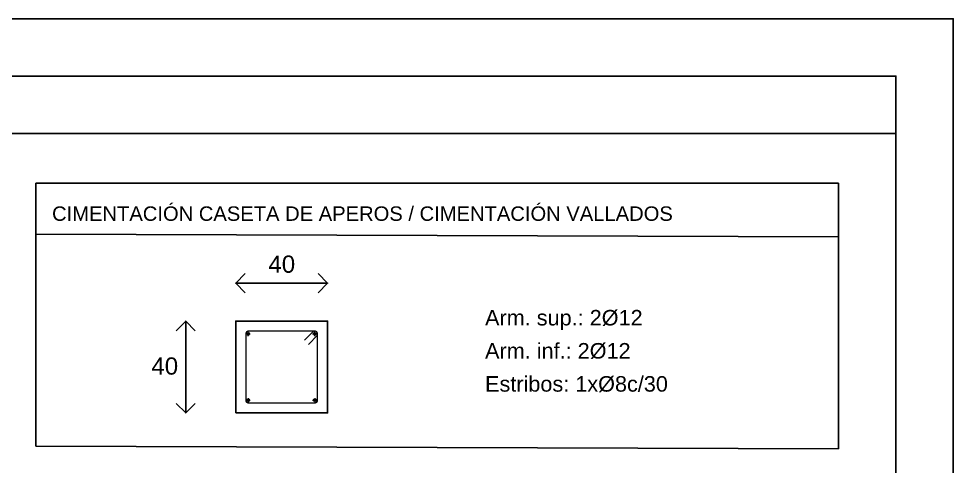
# Model space of a CAD drawing. Extents: x 2455 to 9764, y -806 to 181.
# Drawn here: x 4769.58 to 4777.72, y -650.35 to -646.45 of the extents above; entities that cross this region are included whole.
import ezdxf

# ---------------------------------------------------------------- set-up
doc = ezdxf.new("R2010")
doc.units = 0
doc.header["$LTSCALE"] = 0.2
doc.header["$MEASUREMENT"] = 0
doc.layers.get('0').update_dxf_attribs({"linetype": 'CONTINUOUS'})
for name, color, linetype in [('01_cajetín', 7, 'CONTINUOUS'), ('CARTELA', 4, 'CONTINUOUS'), ('CONT_MURO', 3, 'CONTINUOUS'), ('CYPECABECERA', 2, 'CONTINUOUS'), ('VGC_COTAS', 4, 'CONTINUOUS')]:
    doc.layers.add(name, color=color, linetype=linetype)
doc.layers.add('01_cartela', color=6, linetype='CONTINUOUS', plot=False)
doc.layers.add('ARMADOS', color=9, linetype='CONTINUOUS', lineweight=15)
doc.styles.add('Estilo1', font='swissel.ttf')
doc.styles.add('NIEVES2', font='sanss___.ttf')

msp = doc.modelspace()

# ---------------------------------------------------------------- hatches: boundary and pattern name
at = {"layer": 'ARMADOS', "linetype": 'Continuous'}
h = msp.add_hatch(color=5, dxfattribs=at)
edge = h.paths.add_edge_path()
edge.add_arc((4771.5811, -649.1951), 0.012, 0, 360)
h = msp.add_hatch(color=5, dxfattribs=at)
edge = h.paths.add_edge_path()
edge.add_arc((4772.1611, -649.1951), 0.012, 0, 360)
h = msp.add_hatch(color=5, dxfattribs=at)
edge = h.paths.add_edge_path()
edge.add_arc((4771.5811, -649.7711), 0.012, 0, 360)
h = msp.add_hatch(color=5, dxfattribs=at)
edge = h.paths.add_edge_path()
edge.add_arc((4772.1611, -649.7711), 0.012, 0, 360)

# ---------------------------------------------------------------- linework, layer by layer
at = {"layer": '01_cartela', "color": 3}
msp.add_lwpolyline([(4747.0868, -646.4492), (4747.0868, -667.9842), (4777.7248, -667.9842), (4777.7248, -646.4492)], close=True, dxfattribs=at)
at = {"layer": 'ARMADOS', "color": 5, "linetype": 'Continuous'}
for p, q in [((4771.5611, -649.1871), (4771.5611, -649.7791)), ((4771.5631, -649.1951), (4771.5991, -649.1951)), ((4772.1691, -649.1711), (4771.5771, -649.1711)), ((4771.5811, -649.2131), (4771.5811, -649.1771)), ((4772.1499, -649.1711), (4772.0707, -649.2502)), ((4772.1851, -649.2063), (4772.1059, -649.2854)), ((4772.1431, -649.1951), (4772.1791, -649.1951)), ((4772.1611, -649.2131), (4772.1611, -649.1771)), ((4772.1851, -649.7791), (4772.1851, -649.1871)), ((4771.5631, -649.7711), (4771.5991, -649.7711)), ((4771.5771, -649.7951), (4772.1691, -649.7951)), ((4771.5811, -649.7531), (4771.5811, -649.7891)), ((4772.1431, -649.7711), (4772.1791, -649.7711)), ((4772.1611, -649.7531), (4772.1611, -649.7891))]:
    msp.add_line(p, q, dxfattribs=at)
for centre in [(4771.5811, -649.1951), (4771.5811, -649.1951), (4772.1611, -649.1951), (4772.1611, -649.1951), (4771.5811, -649.7711), (4771.5811, -649.7711), (4772.1611, -649.7711), (4772.1611, -649.7711)]:
    msp.add_circle(centre, 0.012, dxfattribs=at)
for centre, start, end in [((4771.5771, -649.1871), 90, 180), ((4772.1691, -649.1871), 0, 90), ((4771.5771, -649.7791), 180, 270), ((4772.1691, -649.7791), 270, 0)]:
    msp.add_arc(centre, 0.016, start, end, dxfattribs=at)
at = {"layer": 'CONT_MURO', "color": 4, "linetype": 'Continuous'}
msp.add_lwpolyline([(4771.4731, -649.8831), (4772.2731, -649.8831), (4772.2731, -649.0831), (4771.4731, -649.0831), (4771.4731, -649.8831)], close=True, dxfattribs=at)
at = {"layer": 'CYPECABECERA', "color": 7, "linetype": 'Continuous'}
for p, q in [((4769.7307, -647.8816), (4776.7233, -647.8816)), ((4769.7307, -647.8816), (4769.7307, -650.1714)), ((4776.7233, -647.8816), (4776.7233, -650.1948)), ((4769.7307, -648.3244), (4776.7233, -648.3479)), ((4769.7307, -650.1714), (4776.7233, -650.1948))]:
    msp.add_line(p, q, dxfattribs=at)
for points in [[(4777.2248, -662.658), (4777.2248, -646.9492), (4763.006, -646.9492), (4763.006, -667.4842), (4770.0539, -667.4842), (4770.0539, -662.658)], [(4763.006, -646.9492), (4777.2248, -646.9492), (4777.2248, -647.4492), (4763.006, -647.4492)]]:
    msp.add_lwpolyline(points, close=True, dxfattribs=at)
at = {"layer": 'VGC_COTAS'}
for p, q in [((4771.4731, -648.7528), (4771.5564, -648.6694)), ((4772.2731, -648.7528), (4772.1898, -648.6694)), ((4771.4731, -648.7544), (4771.4731, -648.7511)), ((4771.4731, -648.7528), (4771.5564, -648.8361)), ((4771.4731, -648.7528), (4772.2731, -648.7528)), ((4772.2731, -648.7528), (4772.1898, -648.8361)), ((4772.2731, -648.7544), (4772.2731, -648.7511)), ((4771.0368, -649.0831), (4770.9534, -649.1664)), ((4771.0351, -649.0831), (4771.0384, -649.0831)), ((4771.0368, -649.0831), (4771.1201, -649.1664)), ((4771.0368, -649.8831), (4771.0368, -649.0831)), ((4771.0368, -649.8831), (4770.9534, -649.7997)), ((4771.0368, -649.8831), (4771.1201, -649.7997)), ((4771.0351, -649.8831), (4771.0384, -649.8831))]:
    msp.add_line(p, q, dxfattribs=at)

# ---------------------------------------------------------------- texts
at = {"color": 7, "linetype": 'Continuous', "style": 'Estilo1'}
msp.add_text('CIMENTACIÓN CASETA DE APEROS / CIMENTACIÓN VALLADOS', height=0.125779, dxfattribs=at).set_placement((4769.8727, -648.2098))
at = {"layer": '01_cajetín', "color": 5, "style": 'Estilo1'}
for s, p in [('Arm. sup.: 2%%C12', (4773.6451, -649.1208)), ('Arm. inf.: 2%%C12', (4773.6451, -649.4091)), ('Estribos: 1x%%C8c/30', (4773.6451, -649.6974))]:
    msp.add_text(s, height=0.135, dxfattribs=at).set_placement(p)
at = {"layer": 'CARTELA', "color": 5, "style": 'NIEVES2'}
for p in [(4771.7576, -648.6619), (4770.738, -649.5492)]:
    msp.add_text('40', height=0.15, dxfattribs=at).set_placement(p)

doc.saveas('drawing.dxf')
